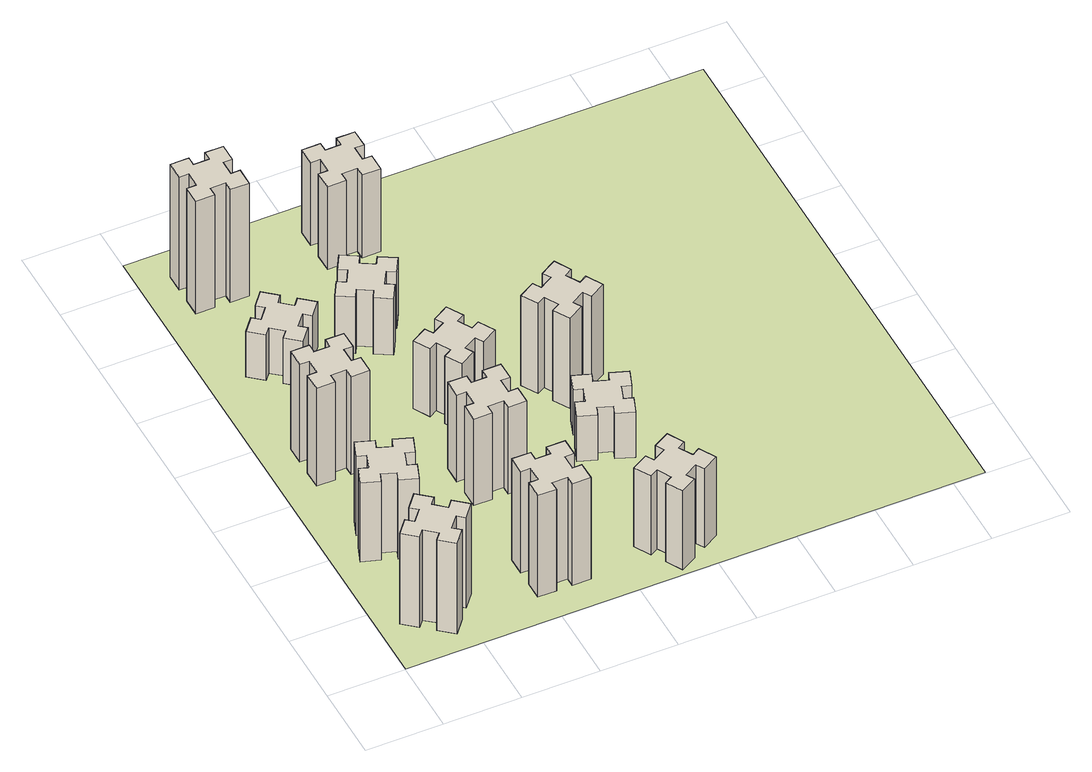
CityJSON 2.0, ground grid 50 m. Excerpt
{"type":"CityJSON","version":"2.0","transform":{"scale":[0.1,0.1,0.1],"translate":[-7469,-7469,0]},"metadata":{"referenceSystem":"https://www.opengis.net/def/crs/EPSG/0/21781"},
"CityObjects":{
"building1":{"type":"Building","attributes":{"class":"1000","function":"1000","usage":"1000","yearOfConstruction":2016,"roofType":"1000","measuredHeight":72,"storeysAboveGround":30,"storeysBelowGround":0},"geometry":[{"type":"Solid","lod":"1","boundaries":[[[[0,1,2,3,4,5,6,7,8,9,10,11,12,13,14,15,16,17,18,19]],[[17,16,20,21]],[[16,15,22,20]],[[15,14,23,22]],[[14,13,24,23]],[[13,12,25,24]],[[12,11,26,25]],[[11,10,27,26]],[[10,9,28,27]],[[9,8,29,28]],[[8,7,30,29]],[[7,6,31,30]],[[6,5,32,31]],[[5,4,33,32]],[[4,3,34,33]],[[3,2,35,34]],[[2,1,36,35]],[[1,0,37,36]],[[0,19,38,37]],[[19,18,39,38]],[[18,17,21,39]],[[24,25,26,27,28,29,30,31,32,33,34,35,36,37,38,39,21,20,22,23]]]]}]},
"building2":{"type":"Building","attributes":{"class":"1000","function":"1000","usage":"1000","yearOfConstruction":2016,"roofType":"1000","measuredHeight":63,"storeysAboveGround":30,"storeysBelowGround":0},"geometry":[{"type":"Solid","lod":"1","boundaries":[[[[40,41,42,43,44,45,46,47,48,49,50,51,52,53,54,55,56,57,58,59]],[[57,56,60,61]],[[56,55,62,60]],[[55,54,63,62]],[[54,53,64,63]],[[53,52,65,64]],[[52,51,66,65]],[[51,50,67,66]],[[50,49,68,67]],[[49,48,69,68]],[[48,47,70,69]],[[47,46,71,70]],[[46,45,72,71]],[[45,44,73,72]],[[44,43,74,73]],[[43,42,75,74]],[[42,41,76,75]],[[41,40,77,76]],[[40,59,78,77]],[[59,58,79,78]],[[58,57,61,79]],[[64,65,66,67,68,69,70,71,72,73,74,75,76,77,78,79,61,60,62,63]]]]}]},
"building3":{"type":"Building","attributes":{"class":"1000","function":"1000","usage":"1000","yearOfConstruction":2016,"roofType":"1000","measuredHeight":78,"storeysAboveGround":30,"storeysBelowGround":0},"geometry":[{"type":"Solid","lod":"1","boundaries":[[[[80,81,82,83,84,85,86,87,88,89,90,91,92,93,94,95,96,97,98,99]],[[97,96,100,101]],[[96,95,102,100]],[[95,94,103,102]],[[94,93,104,103]],[[93,92,105,104]],[[92,91,106,105]],[[91,90,107,106]],[[90,89,108,107]],[[89,88,109,108]],[[88,87,110,109]],[[87,86,111,110]],[[86,85,112,111]],[[85,84,113,112]],[[84,83,114,113]],[[83,82,115,114]],[[82,81,116,115]],[[81,80,117,116]],[[80,99,118,117]],[[99,98,119,118]],[[98,97,101,119]],[[104,105,106,107,108,109,110,111,112,113,114,115,116,117,118,119,101,100,102,103]]]]}]},
"building4":{"type":"Building","attributes":{"class":"1000","function":"1000","usage":"1000","yearOfConstruction":2016,"roofType":"1000","measuredHeight":81,"storeysAboveGround":30,"storeysBelowGround":0},"geometry":[{"type":"Solid","lod":"1","boundaries":[[[[120,121,122,123,124,125,126,127,128,129,130,131,132,133,134,135,136,137,138,139]],[[137,136,140,141]],[[136,135,142,140]],[[135,134,143,142]],[[134,133,144,143]],[[133,132,145,144]],[[132,131,146,145]],[[131,130,147,146]],[[130,129,148,147]],[[129,128,149,148]],[[128,127,150,149]],[[127,126,151,150]],[[126,125,152,151]],[[125,124,153,152]],[[124,123,154,153]],[[123,122,155,154]],[[122,121,156,155]],[[121,120,157,156]],[[120,139,158,157]],[[139,138,159,158]],[[138,137,141,159]],[[144,145,146,147,148,149,150,151,152,153,154,155,156,157,158,159,141,140,142,143]]]]}]},
"building5":{"type":"Building","attributes":{"class":"1000","function":"1000","usage":"1000","yearOfConstruction":2016,"roofType":"1000","measuredHeight":36,"storeysAboveGround":30,"storeysBelowGround":0},"geometry":[{"type":"Solid","lod":"1","boundaries":[[[[160,161,162,163,164,165,166,167,168,169,170,171,172,173,174,175,176,177,178,179]],[[177,176,180,181]],[[176,175,182,180]],[[175,174,183,182]],[[174,173,184,183]],[[173,172,185,184]],[[172,171,186,185]],[[171,170,187,186]],[[170,169,188,187]],[[169,168,189,188]],[[168,167,190,189]],[[167,166,191,190]],[[166,165,192,191]],[[165,164,193,192]],[[164,163,194,193]],[[163,162,195,194]],[[162,161,196,195]],[[161,160,197,196]],[[160,179,198,197]],[[179,178,199,198]],[[178,177,181,199]],[[184,185,186,187,188,189,190,191,192,193,194,195,196,197,198,199,181,180,182,183]]]]}]},
"building6":{"type":"Building","attributes":{"class":"1000","function":"1000","usage":"1000","yearOfConstruction":2016,"roofType":"1000","measuredHeight":90,"storeysAboveGround":30,"storeysBelowGround":0},"geometry":[{"type":"Solid","lod":"1","boundaries":[[[[200,201,202,203,204,205,206,207,208,209,210,211,212,213,214,215,216,217,218,219]],[[217,216,220,221]],[[216,215,222,220]],[[215,214,223,222]],[[214,213,224,223]],[[213,212,225,224]],[[212,211,226,225]],[[211,210,227,226]],[[210,209,228,227]],[[209,208,229,228]],[[208,207,230,229]],[[207,206,231,230]],[[206,205,232,231]],[[205,204,233,232]],[[204,203,234,233]],[[203,202,235,234]],[[202,201,236,235]],[[201,200,237,236]],[[200,219,238,237]],[[219,218,239,238]],[[218,217,221,239]],[[224,225,226,227,228,229,230,231,232,233,234,235,236,237,238,239,221,220,222,223]]]]}]},
"building7":{"type":"Building","attributes":{"class":"1000","function":"1000","usage":"1000","yearOfConstruction":2016,"roofType":"1000","measuredHeight":69,"storeysAboveGround":30,"storeysBelowGround":0},"geometry":[{"type":"Solid","lod":"1","boundaries":[[[[240,241,242,243,244,245,246,247,248,249,250,251,252,253,254,255,256,257,258,259]],[[257,256,260,261]],[[256,255,262,260]],[[255,254,263,262]],[[254,253,264,263]],[[253,252,265,264]],[[252,251,266,265]],[[251,250,267,266]],[[250,249,268,267]],[[249,248,269,268]],[[248,247,270,269]],[[247,246,271,270]],[[246,245,272,271]],[[245,244,273,272]],[[244,243,274,273]],[[243,242,275,274]],[[242,241,276,275]],[[241,240,277,276]],[[240,259,278,277]],[[259,258,279,278]],[[258,257,261,279]],[[264,265,266,267,268,269,270,271,272,273,274,275,276,277,278,279,261,260,262,263]]]]}]},
"building8":{"type":"Building","attributes":{"class":"1000","function":"1000","usage":"1000","yearOfConstruction":2016,"roofType":"1000","measuredHeight":54,"storeysAboveGround":30,"storeysBelowGround":0},"geometry":[{"type":"Solid","lod":"1","boundaries":[[[[280,281,282,283,284,285,286,287,288,289,290,291,292,293,294,295,296,297,298,299]],[[297,296,300,301]],[[296,295,302,300]],[[295,294,303,302]],[[294,293,304,303]],[[293,292,305,304]],[[292,291,306,305]],[[291,290,307,306]],[[290,289,308,307]],[[289,288,309,308]],[[288,287,310,309]],[[287,286,311,310]],[[286,285,312,311]],[[285,284,313,312]],[[284,283,314,313]],[[283,282,315,314]],[[282,281,316,315]],[[281,280,317,316]],[[280,299,318,317]],[[299,298,319,318]],[[298,297,301,319]],[[304,305,306,307,308,309,310,311,312,313,314,315,316,317,318,319,301,300,302,303]]]]}]},
"building9":{"type":"Building","attributes":{"class":"1000","function":"1000","usage":"1000","yearOfConstruction":2016,"roofType":"1000","measuredHeight":45,"storeysAboveGround":30,"storeysBelowGround":0},"geometry":[{"type":"Solid","lod":"1","boundaries":[[[[320,321,322,323,324,325,326,327,328,329,330,331,332,333,334,335,336,337,338,339]],[[337,336,340,341]],[[336,335,342,340]],[[335,334,343,342]],[[334,333,344,343]],[[333,332,345,344]],[[332,331,346,345]],[[331,330,347,346]],[[330,329,348,347]],[[329,328,349,348]],[[328,327,350,349]],[[327,326,351,350]],[[326,325,352,351]],[[325,324,353,352]],[[324,323,354,353]],[[323,322,355,354]],[[322,321,356,355]],[[321,320,357,356]],[[320,339,358,357]],[[339,338,359,358]],[[338,337,341,359]],[[344,345,346,347,348,349,350,351,352,353,354,355,356,357,358,359,341,340,342,343]]]]}]},
"building10":{"type":"Building","attributes":{"class":"1000","function":"1000","usage":"1000","yearOfConstruction":2016,"roofType":"1000","measuredHeight":63,"storeysAboveGround":30,"storeysBelowGround":0},"geometry":[{"type":"Solid","lod":"1","boundaries":[[[[360,361,362,363,364,365,366,367,368,369,370,371,372,373,374,375,376,377,378,379]],[[377,376,380,381]],[[376,375,382,380]],[[375,374,383,382]],[[374,373,384,383]],[[373,372,385,384]],[[372,371,386,385]],[[371,370,387,386]],[[370,369,388,387]],[[369,368,389,388]],[[368,367,390,389]],[[367,366,391,390]],[[366,365,392,391]],[[365,364,393,392]],[[364,363,394,393]],[[363,362,395,394]],[[362,361,396,395]],[[361,360,397,396]],[[360,379,398,397]],[[379,378,399,398]],[[378,377,381,399]],[[384,385,386,387,388,389,390,391,392,393,394,395,396,397,398,399,381,380,382,383]]]]}]},
"building11":{"type":"Building","attributes":{"class":"1000","function":"1000","usage":"1000","yearOfConstruction":2016,"roofType":"1000","measuredHeight":66,"storeysAboveGround":30,"storeysBelowGround":0},"geometry":[{"type":"Solid","lod":"1","boundaries":[[[[400,401,402,403,404,405,406,407,408,409,410,411,412,413,414,415,416,417,418,419]],[[417,416,420,421]],[[416,415,422,420]],[[415,414,423,422]],[[414,413,424,423]],[[413,412,425,424]],[[412,411,426,425]],[[411,410,427,426]],[[410,409,428,427]],[[409,408,429,428]],[[408,407,430,429]],[[407,406,431,430]],[[406,405,432,431]],[[405,404,433,432]],[[404,403,434,433]],[[403,402,435,434]],[[402,401,436,435]],[[401,400,437,436]],[[400,419,438,437]],[[419,418,439,438]],[[418,417,421,439]],[[424,425,426,427,428,429,430,431,432,433,434,435,436,437,438,439,421,420,422,423]]]]}]},
"building12":{"type":"Building","attributes":{"class":"1000","function":"1000","usage":"1000","yearOfConstruction":2016,"roofType":"1000","measuredHeight":36,"storeysAboveGround":30,"storeysBelowGround":0},"geometry":[{"type":"Solid","lod":"1","boundaries":[[[[440,441,442,443,444,445,446,447,448,449,450,451,452,453,454,455,456,457,458,459]],[[457,456,460,461]],[[456,455,462,460]],[[455,454,463,462]],[[454,453,464,463]],[[453,452,465,464]],[[452,451,466,465]],[[451,450,467,466]],[[450,449,468,467]],[[449,448,469,468]],[[448,447,470,469]],[[447,446,471,470]],[[446,445,472,471]],[[445,444,473,472]],[[444,443,474,473]],[[443,442,475,474]],[[442,441,476,475]],[[441,440,477,476]],[[440,459,478,477]],[[459,458,479,478]],[[458,457,461,479]],[[464,465,466,467,468,469,470,471,472,473,474,475,476,477,478,479,461,460,462,463]]]]}]},
"building13":{"type":"Building","attributes":{"class":"1000","function":"1000","usage":"1000","yearOfConstruction":2016,"roofType":"1000","measuredHeight":72,"storeysAboveGround":30,"storeysBelowGround":0},"geometry":[{"type":"Solid","lod":"1","boundaries":[[[[480,481,482,483,484,485,486,487,488,489,490,491,492,493,494,495,496,497,498,499]],[[497,496,500,501]],[[496,495,502,500]],[[495,494,503,502]],[[494,493,504,503]],[[493,492,505,504]],[[492,491,506,505]],[[491,490,507,506]],[[490,489,508,507]],[[489,488,509,508]],[[488,487,510,509]],[[487,486,511,510]],[[486,485,512,511]],[[485,484,513,512]],[[484,483,514,513]],[[483,482,515,514]],[[482,481,516,515]],[[481,480,517,516]],[[480,499,518,517]],[[499,498,519,518]],[[498,497,501,519]],[[504,505,506,507,508,509,510,511,512,513,514,515,516,517,518,519,501,500,502,503]]]]}]},
"landuse1":{"type":"LandUse","attributes":{"name":"plot1","function":"1010"},"geometry":[{"type":"MultiSurface","lod":"1","boundaries":[[[520,521,522,523]]]}]}
},
"vertices":[
[427,266,0],[492,343,0],[538,304,0],[615,396,0],[523,473,0],[484,427,0],[408,492,0],[446,538,0],[354,615,0],[277,523,0],[323,484,0],[259,408,0],[213,446,0],[136,354,0],[228,277,0],[266,323,0],[343,259,0],[304,213,0],[396,136,0],[473,228,0],[343,259,720],[304,213,720],[266,323,720],[228,277,720],[136,354,720],[213,446,720],[259,408,720],[323,484,720],[277,523,720],[354,615,720],[446,538,720],[408,492,720],[484,427,720],[523,473,720],[615,396,720],[538,304,720],[492,343,720],[427,266,720],[473,228,720],[396,136,720],
[462,931,0],[496,1025,0],[552,1004,0],[593,1117,0],[480,1158,0],[460,1102,0],[366,1136,0],[387,1192,0],[274,1233,0],[233,1120,0],[289,1100,0],[255,1006,0],[199,1027,0],[157,914,0],[270,873,0],[291,929,0],[385,895,0],[364,839,0],[477,797,0],[518,910,0],[385,895,630],[364,839,630],[291,929,630],[270,873,630],[157,914,630],[199,1027,630],[255,1006,630],[289,1100,630],[233,1120,630],[274,1233,630],[387,1192,630],[366,1136,630],[460,1102,630],[480,1158,630],[593,1117,630],[552,1004,630],[496,1025,630],[462,931,630],[518,910,630],[477,797,630],
[265,1805,0],[265,1705,0],[205,1705,0],[205,1585,0],[325,1585,0],[325,1645,0],[425,1645,0],[425,1585,0],[545,1585,0],[545,1705,0],[485,1705,0],[485,1805,0],[545,1805,0],[545,1925,0],[425,1925,0],[425,1865,0],[325,1865,0],[325,1925,0],[205,1925,0],[205,1805,0],[325,1865,780],[325,1925,780],[425,1865,780],[425,1925,780],[545,1925,780],[545,1805,780],[485,1805,780],[485,1705,780],[545,1705,780],[545,1585,780],[425,1585,780],[425,1645,780],[325,1645,780],[325,1585,780],[205,1585,780],[205,1705,780],[265,1705,780],[265,1805,780],[205,1805,780],[205,1925,780],
[1225,325,0],[1225,425,0],[1285,425,0],[1285,545,0],[1165,545,0],[1165,485,0],[1065,485,0],[1065,545,0],[945,545,0],[945,425,0],[1005,425,0],[1005,325,0],[945,325,0],[945,205,0],[1065,205,0],[1065,265,0],[1165,265,0],[1165,205,0],[1285,205,0],[1285,325,0],[1165,265,810],[1165,205,810],[1065,265,810],[1065,205,810],[945,205,810],[945,325,810],[1005,325,810],[1005,425,810],[945,425,810],[945,545,810],[1065,545,810],[1065,485,810],[1165,485,810],[1165,545,810],[1285,545,810],[1285,425,810],[1225,425,810],[1225,325,810],[1285,325,810],[1285,205,810],
[423,2704,0],[359,2628,0],[313,2666,0],[236,2574,0],[328,2497,0],[366,2543,0],[443,2479,0],[404,2433,0],[496,2356,0],[573,2448,0],[527,2486,0],[592,2563,0],[638,2524,0],[715,2616,0],[623,2693,0],[584,2647,0],[508,2712,0],[546,2758,0],[454,2835,0],[377,2743,0],[508,2712,360],[546,2758,360],[584,2647,360],[623,2693,360],[715,2616,360],[638,2524,360],[592,2563,360],[527,2486,360],[573,2448,360],[496,2356,360],[404,2433,360],[443,2479,360],[366,2543,360],[328,2497,360],[236,2574,360],[313,2666,360],[359,2628,360],[423,2704,360],[377,2743,360],[454,2835,360],
[485,3285,0],[485,3385,0],[545,3385,0],[545,3505,0],[425,3505,0],[425,3445,0],[325,3445,0],[325,3505,0],[205,3505,0],[205,3385,0],[265,3385,0],[265,3285,0],[205,3285,0],[205,3165,0],[325,3165,0],[325,3225,0],[425,3225,0],[425,3165,0],[545,3165,0],[545,3285,0],[425,3225,900],[425,3165,900],[325,3225,900],[325,3165,900],[205,3165,900],[205,3285,900],[265,3285,900],[265,3385,900],[205,3385,900],[205,3505,900],[325,3505,900],[325,3445,900],[425,3445,900],[425,3505,900],[545,3505,900],[545,3385,900],[485,3385,900],[485,3285,900],[545,3285,900],[545,3165,900],
[1225,1165,0],[1225,1265,0],[1285,1265,0],[1285,1385,0],[1165,1385,0],[1165,1325,0],[1065,1325,0],[1065,1385,0],[945,1385,0],[945,1265,0],[1005,1265,0],[1005,1165,0],[945,1165,0],[945,1045,0],[1065,1045,0],[1065,1105,0],[1165,1105,0],[1165,1045,0],[1285,1045,0],[1285,1165,0],[1165,1105,690],[1165,1045,690],[1065,1105,690],[1065,1045,690],[945,1045,690],[945,1165,690],[1005,1165,690],[1005,1265,690],[945,1265,690],[945,1385,690],[1065,1385,690],[1065,1325,690],[1165,1325,690],[1165,1385,690],[1285,1385,690],[1285,1265,690],[1225,1265,690],[1225,1165,690],[1285,1165,690],[1285,1045,690],
[1336,1867,0],[1286,1954,0],[1338,1984,0],[1278,2088,0],[1174,2028,0],[1204,1976,0],[1117,1926,0],[1087,1978,0],[983,1918,0],[1043,1814,0],[1095,1844,0],[1145,1757,0],[1093,1727,0],[1153,1623,0],[1257,1683,0],[1227,1735,0],[1314,1785,0],[1344,1733,0],[1448,1793,0],[1388,1897,0],[1314,1785,540],[1344,1733,540],[1227,1735,540],[1257,1683,540],[1153,1623,540],[1093,1727,540],[1145,1757,540],[1095,1844,540],[1043,1814,540],[983,1918,540],[1087,1978,540],[1117,1926,540],[1204,1976,540],[1174,2028,540],[1278,2088,540],[1338,1984,540],[1286,1954,540],[1336,1867,540],[1388,1897,540],[1448,1793,540],
[1114,2666,0],[1027,2716,0],[1057,2768,0],[953,2828,0],[893,2724,0],[945,2694,0],[895,2607,0],[843,2637,0],[783,2533,0],[887,2473,0],[917,2525,0],[1004,2475,0],[974,2423,0],[1078,2363,0],[1138,2467,0],[1086,2497,0],[1136,2584,0],[1188,2554,0],[1248,2658,0],[1144,2718,0],[1136,2584,450],[1188,2554,450],[1086,2497,450],[1138,2467,450],[1078,2363,450],[974,2423,450],[1004,2475,450],[917,2525,450],[887,2473,450],[783,2533,450],[843,2637,450],[895,2607,450],[945,2694,450],[893,2724,450],[953,2828,450],[1057,2768,450],[1027,2716,450],[1114,2666,450],[1144,2718,450],[1248,2658,450],
[1735,264,0],[1785,177,0],[1733,147,0],[1793,43,0],[1897,103,0],[1867,155,0],[1954,205,0],[1984,153,0],[2088,213,0],[2028,317,0],[1976,287,0],[1926,374,0],[1978,404,0],[1918,508,0],[1814,448,0],[1844,396,0],[1757,346,0],[1727,398,0],[1623,338,0],[1683,234,0],[1757,346,630],[1727,398,630],[1844,396,630],[1814,448,630],[1918,508,630],[1978,404,630],[1926,374,630],[1976,287,630],[2028,317,630],[2088,213,630],[1984,153,630],[1954,205,630],[1867,155,630],[1897,103,630],[1793,43,630],[1733,147,630],[1785,177,630],[1735,264,630],[1683,234,630],[1623,338,630],
[1265,3445,0],[1165,3445,0],[1165,3505,0],[1045,3505,0],[1045,3385,0],[1105,3385,0],[1105,3285,0],[1045,3285,0],[1045,3165,0],[1165,3165,0],[1165,3225,0],[1265,3225,0],[1265,3165,0],[1385,3165,0],[1385,3285,0],[1325,3285,0],[1325,3385,0],[1385,3385,0],[1385,3505,0],[1265,3505,0],[1325,3385,660],[1385,3385,660],[1325,3285,660],[1385,3285,660],[1385,3165,660],[1265,3165,660],[1265,3225,660],[1165,3225,660],[1165,3165,660],[1045,3165,660],[1045,3285,660],[1105,3285,660],[1105,3385,660],[1045,3385,660],[1045,3505,660],[1165,3505,660],[1165,3445,660],[1265,3445,660],[1265,3505,660],[1385,3505,660],
[1771,1129,0],[1865,1095,0],[1844,1039,0],[1957,997,0],[1998,1110,0],[1942,1131,0],[1976,1225,0],[2032,1204,0],[2073,1317,0],[1960,1358,0],[1940,1302,0],[1846,1336,0],[1867,1392,0],[1754,1433,0],[1713,1320,0],[1769,1300,0],[1735,1206,0],[1679,1227,0],[1637,1114,0],[1750,1073,0],[1735,1206,360],[1679,1227,360],[1769,1300,360],[1713,1320,360],[1754,1433,360],[1867,1392,360],[1846,1336,360],[1940,1302,360],[1960,1358,360],[2073,1317,360],[2032,1204,360],[1976,1225,360],[1942,1131,360],[1998,1110,360],[1957,997,360],[1844,1039,360],[1865,1095,360],[1771,1129,360],[1750,1073,360],[1637,1114,360],
[1976,1767,0],[1926,1854,0],[1978,1884,0],[1918,1988,0],[1814,1928,0],[1844,1876,0],[1757,1826,0],[1727,1878,0],[1623,1818,0],[1683,1714,0],[1735,1744,0],[1785,1657,0],[1733,1627,0],[1793,1523,0],[1897,1583,0],[1867,1635,0],[1954,1685,0],[1984,1633,0],[2088,1693,0],[2028,1797,0],[1954,1685,720],[1984,1633,720],[1867,1635,720],[1897,1583,720],[1793,1523,720],[1733,1627,720],[1785,1657,720],[1735,1744,720],[1683,1714,720],[1623,1818,720],[1727,1878,720],[1757,1826,720],[1844,1876,720],[1814,1928,720],[1918,1988,720],[1978,1884,720],[1926,1854,720],[1976,1767,720],[2028,1797,720],[2088,1693,720],
[5,3705,0],[3705,3705,0],[3705,5,0],[5,5,0]
]}
